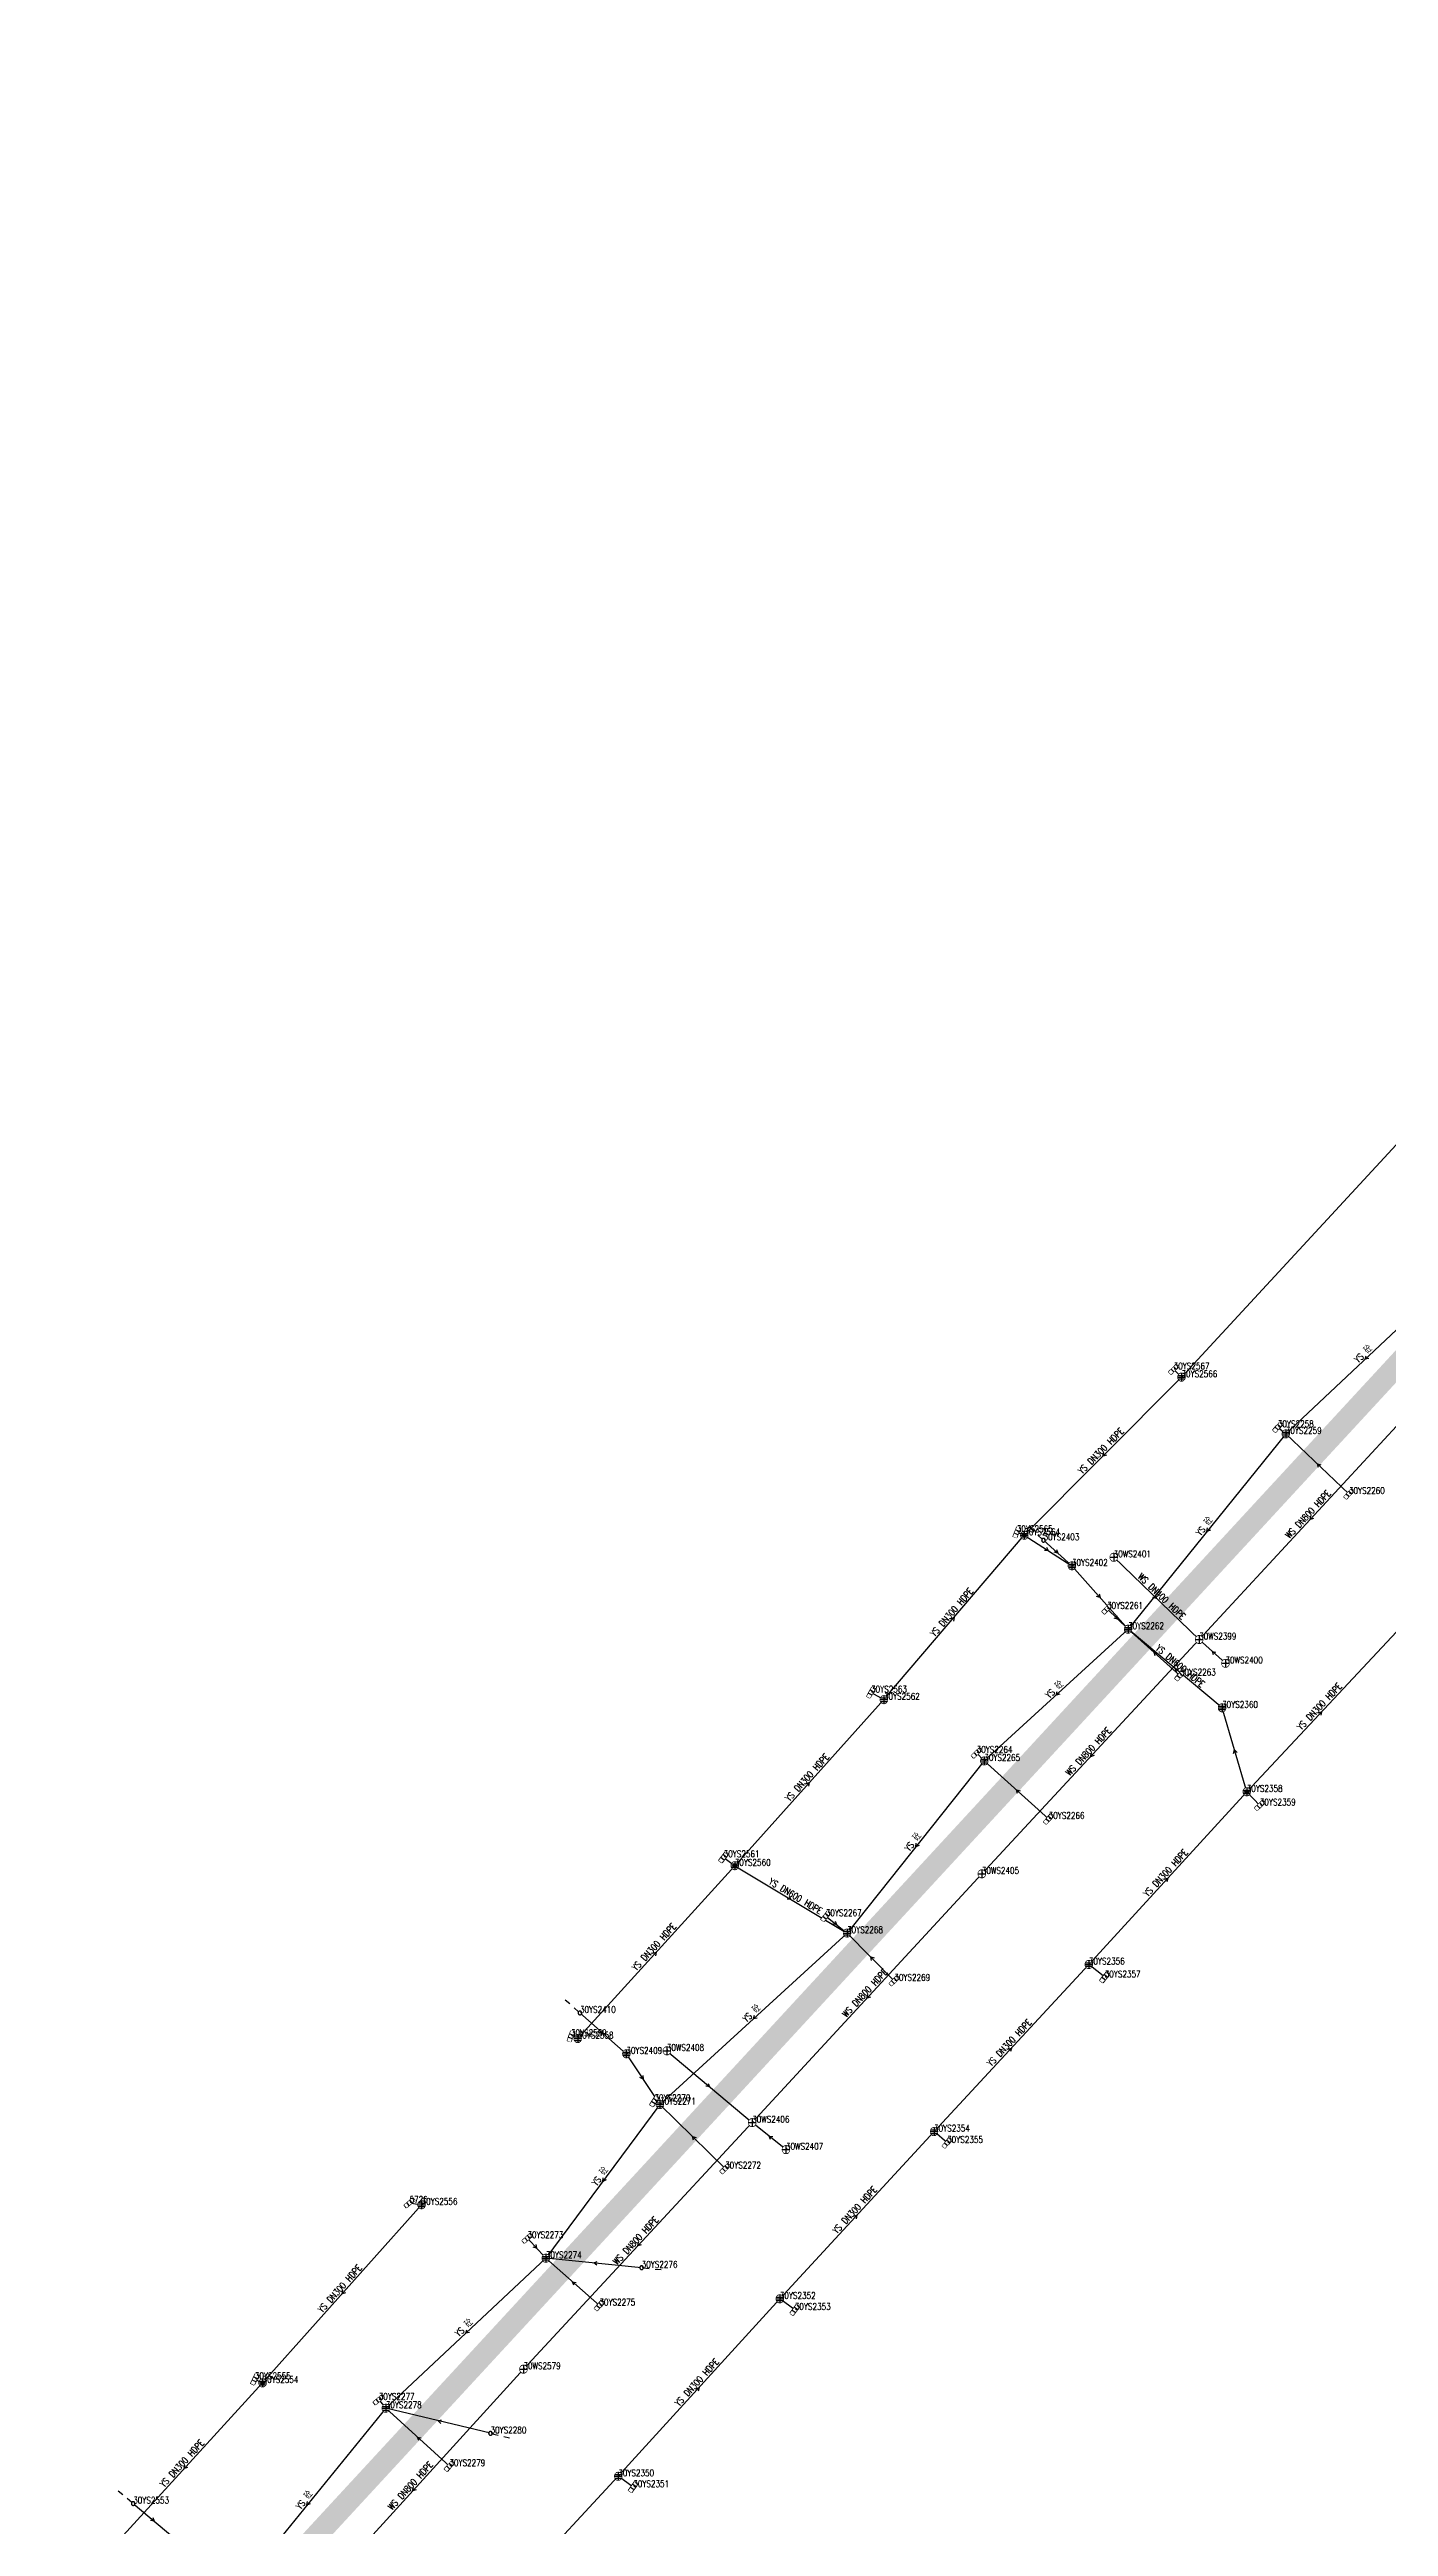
# Model space of a CAD drawing. Extents: x 78813 to 99477, y 2421021 to 2448125.
# Drawn here: x 87433.6 to 87615.5, y 2432057.6 to 2432394.2 of the extents above; entities that cross this region are included whole.
import ezdxf
from ezdxf.enums import TextEntityAlignment as Align

# ---------------------------------------------------------------- set-up
doc = ezdxf.new("R2010")
doc.units = 0
doc.set_wipeout_variables(frame=1)
doc.layers.get('0').update_dxf_attribs({"linetype": 'CONTINUOUS'})
for name, color, linetype in [('DX_WS', 16, 'CONTINUOUS'), ('DX_YS', 42, 'CONTINUOUS'), ('道路', 5, 'CONTINUOUS')]:
    doc.layers.add(name, color=color, linetype=linetype)
for name, color, linetype, true_color in [('WSLINE', 7, 'CONTINUOUS', 0x7f0000), ('YSANNEXE', 7, 'CONTINUOUS', 0xcc9900), ('YSLINE', 7, 'CONTINUOUS', 0xcc9900)]:
    doc.layers.add(name, color=color, linetype=linetype, true_color=true_color)
doc.styles.add('CcNameZT', font='txt.SHX', dxfattribs={"width": 0.8, "bigfont": 'HZTXT.SHX'})
doc.styles.get("Standard").update_dxf_attribs({"font": 'txt.shx', "bigfont": 'hztxt.shx'})

# ---------------------------------------------------------------- blocks, each defined once
blk = doc.blocks.new('PS污水井')
blk.add_lwpolyline([(1, 0), (1, 0.07), (0.99, 0.14), (0.98, 0.21), (0.96, 0.28), (0.94, 0.34), (0.91, 0.41), (0.88, 0.47), (0.85, 0.53), (0.81, 0.59), (0.77, 0.64), (0.72, 0.69), (0.67, 0.74), (0.62, 0.79), (0.56, 0.83), (0.5, 0.87), (0.44, 0.9), (0.37, 0.93), (0.31, 0.95), (0.24, 0.97), (0.17, 0.98), (0.1, 0.99), (0.03, 1), (-0.03, 1), (-0.1, 0.99), (-0.17, 0.98), (-0.24, 0.97), (-0.31, 0.95), (-0.37, 0.93), (-0.44, 0.9), (-0.5, 0.87), (-0.56, 0.83), (-0.62, 0.79), (-0.67, 0.74), (-0.72, 0.69), (-0.77, 0.64), (-0.81, 0.59), (-0.85, 0.53), (-0.88, 0.47), (-0.91, 0.41), (-0.94, 0.34), (-0.96, 0.28), (-0.98, 0.21), (-0.99, 0.14), (-1, 0.07), (-1, 0), (-1, -0.07), (-0.99, -0.14), (-0.98, -0.21), (-0.96, -0.28), (-0.94, -0.34), (-0.91, -0.41), (-0.88, -0.47), (-0.85, -0.53), (-0.81, -0.59), (-0.77, -0.64), (-0.72, -0.69), (-0.67, -0.74), (-0.62, -0.79), (-0.56, -0.83), (-0.5, -0.87), (-0.44, -0.9), (-0.37, -0.93), (-0.31, -0.95), (-0.24, -0.97), (-0.17, -0.98), (-0.1, -0.99), (-0.03, -1), (0.03, -1), (0.1, -0.99), (0.17, -0.98), (0.24, -0.97), (0.31, -0.95), (0.37, -0.93), (0.44, -0.9), (0.5, -0.87), (0.56, -0.83), (0.62, -0.79), (0.67, -0.74), (0.72, -0.69), (0.77, -0.64), (0.81, -0.59), (0.85, -0.53), (0.88, -0.47), (0.91, -0.41), (0.94, -0.34), (0.96, -0.28), (0.98, -0.21), (0.99, -0.14), (1, 0)], close=True)
blk.add_wipeout([(1, 0), (1, 0.07), (0.99, 0.14), (0.98, 0.21), (0.96, 0.28), (0.94, 0.34), (0.91, 0.41), (0.88, 0.47), (0.85, 0.53), (0.81, 0.59), (0.77, 0.64), (0.72, 0.69), (0.67, 0.74), (0.62, 0.79), (0.56, 0.83), (0.5, 0.87), (0.44, 0.9), (0.37, 0.93), (0.31, 0.95), (0.24, 0.97), (0.17, 0.98), (0.1, 0.99), (0.03, 1), (-0.03, 1), (-0.1, 0.99), (-0.17, 0.98), (-0.24, 0.97), (-0.31, 0.95), (-0.37, 0.93), (-0.44, 0.9), (-0.5, 0.87), (-0.56, 0.83), (-0.62, 0.79), (-0.67, 0.74), (-0.72, 0.69), (-0.77, 0.64), (-0.81, 0.59), (-0.85, 0.53), (-0.88, 0.47), (-0.91, 0.41), (-0.94, 0.34), (-0.96, 0.28), (-0.98, 0.21), (-0.99, 0.14), (-1, 0.07), (-1, 0), (-1, -0.07), (-0.99, -0.14), (-0.98, -0.21), (-0.96, -0.28), (-0.94, -0.34), (-0.91, -0.41), (-0.88, -0.47), (-0.85, -0.53), (-0.81, -0.59), (-0.77, -0.64), (-0.72, -0.69), (-0.67, -0.74), (-0.62, -0.79), (-0.56, -0.83), (-0.5, -0.87), (-0.44, -0.9), (-0.37, -0.93), (-0.31, -0.95), (-0.24, -0.97), (-0.17, -0.98), (-0.1, -0.99), (-0.03, -1), (0.03, -1), (0.1, -0.99), (0.17, -0.98), (0.24, -0.97), (0.31, -0.95), (0.37, -0.93), (0.44, -0.9), (0.5, -0.87), (0.56, -0.83), (0.62, -0.79), (0.67, -0.74), (0.72, -0.69), (0.77, -0.64), (0.81, -0.59), (0.85, -0.53), (0.88, -0.47), (0.91, -0.41), (0.94, -0.34), (0.96, -0.28), (0.98, -0.21), (0.99, -0.14)])
for p, q in [((-1, 0), (0, 0)), ((0, 1), (0, 0)), ((0, 0), (0, -1)), ((0, 0), (1, 0))]:
    blk.add_line(p, q)
blk = doc.blocks.new('LX')
for p, q in [((-0.866, 0.5), (0, 0)), ((0, 0), (-0.866, -0.5))]:
    blk.add_line(p, q)
blk = doc.blocks.new('PS雨水井')
blk.add_lwpolyline([(1, 0), (1, 0.07), (0.99, 0.14), (0.98, 0.21), (0.96, 0.28), (0.94, 0.34), (0.91, 0.41), (0.88, 0.47), (0.85, 0.53), (0.81, 0.59), (0.77, 0.64), (0.72, 0.69), (0.67, 0.74), (0.62, 0.79), (0.56, 0.83), (0.5, 0.87), (0.44, 0.9), (0.37, 0.93), (0.31, 0.95), (0.24, 0.97), (0.17, 0.98), (0.1, 0.99), (0.03, 1), (-0.03, 1), (-0.1, 0.99), (-0.17, 0.98), (-0.24, 0.97), (-0.31, 0.95), (-0.37, 0.93), (-0.44, 0.9), (-0.5, 0.87), (-0.56, 0.83), (-0.62, 0.79), (-0.67, 0.74), (-0.72, 0.69), (-0.77, 0.64), (-0.81, 0.59), (-0.85, 0.53), (-0.88, 0.47), (-0.91, 0.41), (-0.94, 0.34), (-0.96, 0.28), (-0.98, 0.21), (-0.99, 0.14), (-1, 0.07), (-1, 0), (-1, -0.07), (-0.99, -0.14), (-0.98, -0.21), (-0.96, -0.28), (-0.94, -0.34), (-0.91, -0.41), (-0.88, -0.47), (-0.85, -0.53), (-0.81, -0.59), (-0.77, -0.64), (-0.72, -0.69), (-0.67, -0.74), (-0.62, -0.79), (-0.56, -0.83), (-0.5, -0.87), (-0.44, -0.9), (-0.37, -0.93), (-0.31, -0.95), (-0.24, -0.97), (-0.17, -0.98), (-0.1, -0.99), (-0.03, -1), (0.03, -1), (0.1, -0.99), (0.17, -0.98), (0.24, -0.97), (0.31, -0.95), (0.37, -0.93), (0.44, -0.9), (0.5, -0.87), (0.56, -0.83), (0.62, -0.79), (0.67, -0.74), (0.72, -0.69), (0.77, -0.64), (0.81, -0.59), (0.85, -0.53), (0.88, -0.47), (0.91, -0.41), (0.94, -0.34), (0.96, -0.28), (0.98, -0.21), (0.99, -0.14), (1, 0)], close=True)
blk.add_wipeout([(1, 0), (1, 0.07), (0.99, 0.14), (0.98, 0.21), (0.96, 0.28), (0.94, 0.34), (0.91, 0.41), (0.88, 0.47), (0.85, 0.53), (0.81, 0.59), (0.77, 0.64), (0.72, 0.69), (0.67, 0.74), (0.62, 0.79), (0.56, 0.83), (0.5, 0.87), (0.44, 0.9), (0.37, 0.93), (0.31, 0.95), (0.24, 0.97), (0.17, 0.98), (0.1, 0.99), (0.03, 1), (-0.03, 1), (-0.1, 0.99), (-0.17, 0.98), (-0.24, 0.97), (-0.31, 0.95), (-0.37, 0.93), (-0.44, 0.9), (-0.5, 0.87), (-0.56, 0.83), (-0.62, 0.79), (-0.67, 0.74), (-0.72, 0.69), (-0.77, 0.64), (-0.81, 0.59), (-0.85, 0.53), (-0.88, 0.47), (-0.91, 0.41), (-0.94, 0.34), (-0.96, 0.28), (-0.98, 0.21), (-0.99, 0.14), (-1, 0.07), (-1, 0), (-1, -0.07), (-0.99, -0.14), (-0.98, -0.21), (-0.96, -0.28), (-0.94, -0.34), (-0.91, -0.41), (-0.88, -0.47), (-0.85, -0.53), (-0.81, -0.59), (-0.77, -0.64), (-0.72, -0.69), (-0.67, -0.74), (-0.62, -0.79), (-0.56, -0.83), (-0.5, -0.87), (-0.44, -0.9), (-0.37, -0.93), (-0.31, -0.95), (-0.24, -0.97), (-0.17, -0.98), (-0.1, -0.99), (-0.03, -1), (0.03, -1), (0.1, -0.99), (0.17, -0.98), (0.24, -0.97), (0.31, -0.95), (0.37, -0.93), (0.44, -0.9), (0.5, -0.87), (0.56, -0.83), (0.62, -0.79), (0.67, -0.74), (0.72, -0.69), (0.77, -0.64), (0.81, -0.59), (0.85, -0.53), (0.88, -0.47), (0.91, -0.41), (0.94, -0.34), (0.96, -0.28), (0.98, -0.21), (0.99, -0.14)])
for p, q in [((-1, 0), (0, 0)), ((-0.88, 0.48), (0, 0.47)), ((0, 1), (0, 0)), ((0, 0.47), (0.88, 0.47)), ((0, 0), (0, -1)), ((0, 0), (1, 0)), ((-0.88, -0.48), (0, -0.48)), ((0, -0.48), (0.88, -0.48))]:
    blk.add_line(p, q)
blk = doc.blocks.new('PS雨篦')
blk.add_lwpolyline([(-1.5, 0.5), (0, 0.5), (1.5, 0.5), (1.5, -0.5), (0, -0.5), (-1.5, -0.5)], close=True)
blk.add_wipeout([(-1.5, 0.5), (0, 0.5), (1.5, 0.5), (1.5, -0.5), (0, -0.5), (-1.5, -0.5)])
for p, q in [((-0.51, -0.5), (-0.51, 0.5)), ((0.49, -0.5), (0.49, 0.5))]:
    blk.add_line(p, q)
blk = doc.blocks.new('PS非普查')
blk.add_lwpolyline([(3.7, 0), (5.3, 0)])
blk.add_wipeout([(0.5, 0), (0.5, 0.03), (0.5, 0.07), (0.49, 0.1), (0.48, 0.14), (0.47, 0.17), (0.46, 0.2), (0.44, 0.23), (0.42, 0.26), (0.4, 0.29), (0.38, 0.32), (0.36, 0.35), (0.33, 0.37), (0.31, 0.39), (0.28, 0.41), (0.25, 0.43), (0.22, 0.45), (0.19, 0.46), (0.15, 0.48), (0.12, 0.49), (0.09, 0.49), (0.05, 0.5), (0.02, 0.5), (-0.02, 0.5), (-0.05, 0.5), (-0.09, 0.49), (-0.12, 0.49), (-0.15, 0.48), (-0.19, 0.46), (-0.22, 0.45), (-0.25, 0.43), (-0.28, 0.41), (-0.31, 0.39), (-0.33, 0.37), (-0.36, 0.35), (-0.38, 0.32), (-0.4, 0.29), (-0.42, 0.26), (-0.44, 0.23), (-0.46, 0.2), (-0.47, 0.17), (-0.48, 0.14), (-0.49, 0.1), (-0.5, 0.07), (-0.5, 0.03), (-0.5, 0), (-0.5, -0.03), (-0.5, -0.07), (-0.49, -0.1), (-0.48, -0.14), (-0.47, -0.17), (-0.46, -0.2), (-0.44, -0.23), (-0.42, -0.26), (-0.4, -0.29), (-0.38, -0.32), (-0.36, -0.35), (-0.33, -0.37), (-0.31, -0.39), (-0.28, -0.41), (-0.25, -0.43), (-0.22, -0.45), (-0.19, -0.46), (-0.15, -0.48), (-0.12, -0.49), (-0.09, -0.49), (-0.05, -0.5), (-0.02, -0.5), (0.02, -0.5), (0.05, -0.5), (0.09, -0.49), (0.12, -0.49), (0.15, -0.48), (0.19, -0.46), (0.22, -0.45), (0.25, -0.43), (0.28, -0.41), (0.31, -0.39), (0.33, -0.37), (0.36, -0.35), (0.38, -0.32), (0.4, -0.29), (0.42, -0.26), (0.44, -0.23), (0.46, -0.2), (0.47, -0.17), (0.48, -0.14), (0.49, -0.1), (0.5, -0.07)])
blk.add_line((0.5, 0), (2.1, 0))
blk.add_lwpolyline([(0.5, 0), (0.5, 0.03), (0.5, 0.07), (0.49, 0.1), (0.48, 0.14), (0.47, 0.17), (0.46, 0.2), (0.44, 0.23), (0.42, 0.26), (0.4, 0.29), (0.38, 0.32), (0.36, 0.35), (0.33, 0.37), (0.31, 0.39), (0.28, 0.41), (0.25, 0.43), (0.22, 0.45), (0.19, 0.46), (0.15, 0.48), (0.12, 0.49), (0.09, 0.49), (0.05, 0.5), (0.02, 0.5), (-0.02, 0.5), (-0.05, 0.5), (-0.09, 0.49), (-0.12, 0.49), (-0.15, 0.48), (-0.19, 0.46), (-0.22, 0.45), (-0.25, 0.43), (-0.28, 0.41), (-0.31, 0.39), (-0.33, 0.37), (-0.36, 0.35), (-0.38, 0.32), (-0.4, 0.29), (-0.42, 0.26), (-0.44, 0.23), (-0.46, 0.2), (-0.47, 0.17), (-0.48, 0.14), (-0.49, 0.1), (-0.5, 0.07), (-0.5, 0.03), (-0.5, 0), (-0.5, -0.03), (-0.5, -0.07), (-0.49, -0.1), (-0.48, -0.14), (-0.47, -0.17), (-0.46, -0.2), (-0.44, -0.23), (-0.42, -0.26), (-0.4, -0.29), (-0.38, -0.32), (-0.36, -0.35), (-0.33, -0.37), (-0.31, -0.39), (-0.28, -0.41), (-0.25, -0.43), (-0.22, -0.45), (-0.19, -0.46), (-0.15, -0.48), (-0.12, -0.49), (-0.09, -0.49), (-0.05, -0.5), (-0.02, -0.5), (0.02, -0.5), (0.05, -0.5), (0.09, -0.49), (0.12, -0.49), (0.15, -0.48), (0.19, -0.46), (0.22, -0.45), (0.25, -0.43), (0.28, -0.41), (0.31, -0.39), (0.33, -0.37), (0.36, -0.35), (0.38, -0.32), (0.4, -0.29), (0.42, -0.26), (0.44, -0.23), (0.46, -0.2), (0.47, -0.17), (0.48, -0.14), (0.49, -0.1), (0.5, -0.07), (0.5, 0)], close=True)
blk = doc.blocks.new('测量点')
h = blk.add_hatch(color=256)
edge = h.paths.add_edge_path()
edge.add_arc((0, 0), 0.5, 0, 360)
blk.add_circle((0, 0), 0.5)
blk = doc.blocks.new('gc01')
h = blk.add_hatch(color=256)
edge = h.paths.add_edge_path()
edge.add_arc((0, 0), 0.5, 0, 360)
edge.add_arc((0, 0), 0.5, 0, 360)
blk.add_circle((0, 0), 0.5)

msp = doc.modelspace()

# ---------------------------------------------------------------- linework, layer by layer
at = {"layer": 'WSLINE'}
for p, q in [((87619.98, 2432210.76), (87589.82, 2432178.13)), ((87578.2, 2432189.31), (87589.82, 2432178.13)), ((87589.82, 2432178.13), (87560.28, 2432146.29)), ((87593.39, 2432174.9), (87589.82, 2432178.13)), ((87560.28, 2432146.29), (87529.07, 2432112.47)), ((87517.47, 2432122.22), (87529.07, 2432112.47)), ((87529.07, 2432112.47), (87497.98, 2432078.96)), ((87533.66, 2432108.8), (87529.07, 2432112.47)), ((87497.98, 2432078.96), (87467.85, 2432045.86))]:
    msp.add_line(p, q, dxfattribs=at)
at = {"layer": 'YSLINE'}
for p, q in [((87587.41, 2432213.8), (87690.13, 2432325.01)), ((87623.15, 2432226.36), (87601.59, 2432206.08)), ((87586.35, 2432214.86), (87587.41, 2432213.8)), ((87566.05, 2432192.31), (87587.41, 2432213.8)), ((87600.51, 2432207), (87601.59, 2432206.08)), ((87610.17, 2432197.92), (87601.59, 2432206.08)), ((87546.97, 2432169.96), (87566.05, 2432192.31)), ((87565.03, 2432192.73), (87566.05, 2432192.31)), ((87566.05, 2432192.31), (87572.52, 2432188.15)), ((87568.66, 2432191.63), (87572.52, 2432188.15)), ((87577.3, 2432182.31), (87580.15, 2432179.54)), ((87580.15, 2432179.54), (87560.61, 2432161.63)), ((87587.2, 2432173.24), (87580.15, 2432179.54)), ((87596.28, 2432157.44), (87616.63, 2432179.19)), ((87545.22, 2432170.93), (87546.97, 2432169.96)), ((87526.7, 2432147.39), (87546.97, 2432169.96)), ((87596.28, 2432157.44), (87592.93, 2432168.85)), ((87559.57, 2432162.72), (87560.61, 2432161.63)), ((87569.36, 2432153.75), (87560.61, 2432161.63)), ((87574.82, 2432133.97), (87596.28, 2432157.44)), ((87598.06, 2432155.59), (87596.28, 2432157.44)), ((87525.19, 2432148.54), (87526.7, 2432147.39)), ((87526.7, 2432147.39), (87541.96, 2432138.24)), ((87539.07, 2432140.53), (87541.96, 2432138.24)), ((87548.38, 2432131.75), (87541.96, 2432138.24)), ((87553.78, 2432111.25), (87574.82, 2432133.97)), ((87576.98, 2432132.22), (87574.82, 2432133.97)), ((87505.65, 2432127.38), (87511.96, 2432121.83)), ((87504.43, 2432124.22), (87505.35, 2432123.89)), ((87516.53, 2432114.92), (87501.02, 2432094.04)), ((87515.78, 2432115.4), (87516.53, 2432114.92)), ((87525.39, 2432106.22), (87516.53, 2432114.92)), ((87555.56, 2432109.71), (87553.78, 2432111.25)), ((87462.52, 2432077.09), (87484.13, 2432101.31)), ((87482.5, 2432101.58), (87484.13, 2432101.31)), ((87498.52, 2432096.77), (87501.02, 2432094.04)), ((87508.3, 2432087.61), (87501.02, 2432094.04)), ((87514.04, 2432092.75), (87501.02, 2432094.04)), ((87510.86, 2432064.4), (87532.82, 2432088.52)), ((87534.86, 2432087.01), (87532.82, 2432088.52)), ((87441.2, 2432053.78), (87462.52, 2432077.09)), ((87461.47, 2432077.59), (87462.52, 2432077.09)), ((87479.27, 2432073.65), (87457.82, 2432047.29)), ((87478.31, 2432074.8), (87479.27, 2432073.65)), ((87487.91, 2432065.79), (87479.27, 2432073.65)), ((87493.5, 2432070.24), (87479.27, 2432073.65)), ((87490.07, 2432041.97), (87510.86, 2432064.4)), ((87512.9, 2432062.94), (87510.86, 2432064.4)), ((87444.94, 2432060.69), (87450.6, 2432055.93))]:
    msp.add_line(p, q, dxfattribs=at)

# ---------------------------------------------------------------- block references
at = {"layer": 'DX_WS', "yscale": 0.5, "zscale": 0.5}
for p, xscale, rotation in [((87604.9, 2432194.44), 0.5000000000745004, 227.4642446757911), ((87584.01, 2432183.72), 0.5000000001472552, 316.2727028938216), ((87575.05, 2432162.21), 0.5000000000041096, 226.8912868717683), ((87544.67, 2432129.38), 0.5000000000745004, 227.4642446757911), ((87523.27, 2432117.34), 0.4999999999088414, 319.7104496964721), ((87513.52, 2432095.71), 0.5000000000041096, 226.8912868717683), ((87482.91, 2432062.41), 0.5000000000745004, 227.4642446757911)]:
    msp.add_blockref('LX', p, dxfattribs=dict(at, xscale=xscale, rotation=rotation))
at = {"layer": 'YSANNEXE'}
for p, xscale, yscale, zscale, rotation in [((87612.37, 2432216.22), 0.4999999999186057, 0.5, 0.5, 223.453540091652), ((87576.73, 2432203.06), 0.5000000000263088, 0.5, 0.5, 225.2636627486722), ((87605.88, 2432202), 0.500000000144994, 0.5, 0.5, 136.3639552231507), ((87590.87, 2432192.81), 0.4999999999756738, 0.5, 0.5, 230.9019914346831), ((87556.51, 2432181.14), 0.5000000000786358, 0.5, 0.5, 49.27437038812209), ((87583.68, 2432176.39), 0.4999999998782457, 0.5, 0.5, 138.082828643291), ((87570.38, 2432170.58), 0.4999999999172562, 0.5, 0.5, 222.3076245014291), ((87606.45, 2432168.32), 0.5000000000658894, 0.5, 0.5, 46.98253920664027), ((87594.6, 2432163.14), 0.5000000001136022, 0.5, 0.5, 106.5701498903293), ((87536.83, 2432158.68), 0.5000000000436156, 0.5, 0.5, 48.12845479608112), ((87564.99, 2432157.69), 0.4999999998782457, 0.5, 0.5, 138.082828643291), ((87551.29, 2432149.94), 0.5000000000003901, 0.5000000000003901, 0.5000000000003901, 231.4749492322617), ((87534.33, 2432142.82), 0.499999999996576, 0.5, 0.5, 328.8777744067172), ((87585.55, 2432145.7), 0.4999999998621667, 0.5, 0.5, 47.55549698130921), ((87516.02, 2432135.64), 0.4999999998621667, 0.5, 0.5, 47.55549698130921), ((87545.17, 2432135), 0.5000000001510304, 0.5, 0.5, 134.6450818393257), ((87529.24, 2432126.58), 0.4999999999172562, 0.5, 0.5, 222.3076245014291), ((87508.81, 2432124.6), 0.4999999998866608, 0.5, 0.5, 318.5645341074481), ((87564.3, 2432122.61), 0.5000000000658894, 0.5, 0.5, 46.98253920664027), ((87514.24, 2432118.38), 0.4999999998177176, 0.5, 0.5, 303.6676314331503), ((87520.96, 2432110.57), 0.5000000001550294, 0.5, 0.5, 135.7909974270936), ((87508.77, 2432104.48), 0.4999999999587626, 0.5, 0.5, 233.1938226147921), ((87543.3, 2432099.89), 0.4999999998621667, 0.5, 0.5, 47.55549698130921), ((87507.53, 2432093.4), 0.5000000000119915, 0.5, 0.5, 174.179169699206), ((87473.32, 2432089.2), 0.4999999998366432, 0.5, 0.5, 228.1284517046546), ((87504.66, 2432090.83), 0.5000000000124648, 0.5, 0.5, 138.6557864201895), ((87490.14, 2432083.84), 0.5000000001499065, 0.5, 0.5, 222.8805823236734), ((87521.84, 2432076.46), 0.4999999998621667, 0.5, 0.5, 47.55549698130921), ((87483.59, 2432069.72), 0.500000000145689, 0.5, 0.5, 137.509870812667), ((87486.38, 2432071.94), 0.499999999950513, 0.5, 0.5, 166.730718408793), ((87451.86, 2432065.44), 0.5000000001507553, 0.5, 0.5, 227.5554939405783), ((87468.54, 2432060.47), 0.4999999999756738, 0.5, 0.5, 230.9019914346831), ((87447.77, 2432058.31), 0.4999999999088414, 0.5, 0.5, 319.7104496964721)]:
    msp.add_blockref('LX', p, dxfattribs=dict(at, xscale=xscale, yscale=yscale, zscale=zscale, rotation=rotation))

# ---------------------------------------------------------------- texts
at = {"layer": 'DX_WS', "style": 'CcNameZT', "width": 0.8}
for s, rotation, p in [(' WS DN800 HDPE', 47.2616, (87604.72, 2432194.62, -0.22)), (' WS DN400 HDPE', 316.1035, (87584.19, 2432183.9, 0.62)), (' WS DN800 HDPE', 47.1329, (87574.87, 2432162.38, -0.03)), (' WS DN800 HDPE', 47.3044, (87544.49, 2432129.55, -0.05)), (' WS DN800 HDPE', 47.1401, (87513.34, 2432095.89, -0.15)), (' WS DN800 HDPE', 47.6974, (87482.73, 2432062.58, -0.38))]:
    msp.add_text(s, height=0.9, rotation=rotation, dxfattribs=at).set_placement(p, align=Align.CENTER)
at = {"layer": 'DX_YS', "style": 'CcNameZT', "width": 0.8}
for s, rotation, p in [(' YS 砼', 43.2358, (87612.2, 2432216.4, 1.31)), (' YS DN300 HDPE', 45.1685, (87576.56, 2432203.23, 2.86)), (' YS 砼', 51.0781, (87590.68, 2432192.97, 1.2)), (' YS DN300 HDPE', 49.5042, (87556.32, 2432181.3, 2.93)), (' YS 砼', 42.4985, (87570.22, 2432170.77, 1.33)), (' YS DN300 HDPE', 46.9122, (87606.27, 2432168.49, 2.6)), (' YS DN300 HDPE', 48.0793, (87536.65, 2432158.84, 3.12)), (' YS 砼', 51.4257, (87551.09, 2432150.09, 1.3)), (' YS DN300 HDPE', 47.5662, (87585.37, 2432145.87, 2.62)), (' YS DN300 HDPE', 47.7382, (87515.84, 2432135.81, 2.86)), (' YS 砼', 42.5183, (87529.07, 2432126.77, 1.24)), (' YS DN300 HDPE', 47.1953, (87564.12, 2432122.78, 2.67)), (' YS 砼', 53.4024, (87508.57, 2432104.63, 1.18)), (' YS DN300 HDPE', 47.3182, (87543.12, 2432100.05, 2.66)), (' YS DN300 HDPE', 48.2538, (87473.14, 2432089.37, 2.71)), (' YS 砼', 43.1598, (87489.97, 2432084.03, 1.18)), (' YS DN300 HDPE', 47.6773, (87521.66, 2432076.63, 2.54)), (' YS DN300 HDPE', 47.5637, (87451.68, 2432065.61, 2.71)), (' YS 砼', 50.8578, (87468.35, 2432060.63, 1.05))]:
    msp.add_text(s, height=0.9, rotation=rotation, dxfattribs=at).set_placement(p, align=Align.CENTER)

# ---------------------------------------------------------------- next in the draw order: block references
at = {"layer": 'DX_WS', "xscale": 0.5, "yscale": 0.5, "zscale": 0.5}
for p in [(87578.2, 2432189.31, 0.62), (87589.82, 2432178.13, -0.03), (87593.39, 2432174.9, 0.17), (87560.28, 2432146.29, -0.05), (87517.47, 2432122.22, 0.27), (87529.07, 2432112.47, -0.15), (87533.66, 2432108.8, 0.48), (87497.98, 2432078.96, -0.37)]:
    msp.add_blockref('PS污水井', p, dxfattribs=at)
at = {"layer": 'DX_YS', "xscale": 0.5, "yscale": 0.5, "zscale": 0.5}
for p in [(87587.41, 2432213.8, 2.86), (87566.05, 2432192.31, 2.84), (87546.97, 2432169.96, 2.93), (87596.28, 2432157.44, 2.58), (87574.82, 2432133.97, 2.62), (87484.13, 2432101.31, 2.83), (87462.52, 2432077.09, 2.71)]:
    msp.add_blockref('PS雨水井', p, dxfattribs=at)
at = {"layer": 'DX_YS', "yscale": 0.5, "zscale": 0.5}
for name, p, xscale, rotation in [('PS雨篦', (87610.17, 2432197.92, 2.92), 0.4999999998418189, 46.48844494406953), ('PS雨篦', (87569.36, 2432153.75, 2.95), 0.5000000000862126, 48.00880871456301), ('PS雨篦', (87548.38, 2432131.75, 3.16), 0.5000000001151735, 44.68060907262726), ('PS雨篦', (87525.39, 2432106.22, 2.9), 0.4999999998865586, 45.51869155855891), ('PS非普查', (87514.04, 2432092.75, 2.52), 0.5000000000114936, 354.359988513875), ('PS雨篦', (87508.3, 2432087.61, 2.94), 0.5000000001624394, 48.55655748406262), ('PS非普查', (87493.5, 2432070.24, 2.42), 0.4999999999701793, 346.5222402064052), ('PS雨篦', (87487.91, 2432065.79, 2.87), 0.500000000022049, 47.72004241958351), ('PS非普查', (87444.94, 2432060.69, 2.43), 0.4999999998620779, 139.9187369507926), ('PS雨篦', (87512.9, 2432062.94, 2.6), 0.4999999998183901, 54.23944449096728)]:
    msp.add_blockref(name, p, dxfattribs=dict(at, xscale=xscale, rotation=rotation))

# ---------------------------------------------------------------- next in the draw order: linework, layer by layer
at = {"layer": 'YSLINE'}
for p, q in [((87601.59, 2432206.08), (87580.15, 2432179.54)), ((87572.52, 2432188.15), (87580.15, 2432179.54)), ((87592.93, 2432168.85), (87580.15, 2432179.54)), ((87560.61, 2432161.63), (87541.96, 2432138.24)), ((87505.35, 2432123.89), (87526.7, 2432147.39)), ((87541.96, 2432138.24), (87516.53, 2432114.92)), ((87511.96, 2432121.83), (87516.53, 2432114.92)), ((87532.82, 2432088.52), (87553.78, 2432111.25)), ((87501.02, 2432094.04), (87479.27, 2432073.65))]:
    msp.add_line(p, q, dxfattribs=at)

# ---------------------------------------------------------------- next in the draw order: block references
at = {"layer": 'DX_WS', "yscale": 0.5, "zscale": 0.5}
for p, xscale, rotation in [((87591.61, 2432176.51), 0.4999999998782457, 138.082828643291), ((87531.36, 2432110.64), 0.5000000001004719, 141.5205753820998)]:
    msp.add_blockref('LX', p, dxfattribs=dict(at, xscale=xscale, rotation=rotation))
at = {"layer": 'DX_YS', "yscale": 0.5, "zscale": 0.5}
for name, p, xscale, rotation in [('PS雨篦', (87586.35, 2432214.86, 4.09), 0.5000000001626693, 225.0811171538253), ('PS非普查', (87568.66, 2432191.63, 2.7), 0.5000000000973013, 137.9586520892497), ('PS雨篦', (87545.22, 2432170.93, 3.15), 0.5000000001670302, 241.0511383573756), ('PS雨篦', (87598.06, 2432155.59, 2.59), 0.5000000000905276, 44.09964417402821), ('PS雨篦', (87576.98, 2432132.22, 2.66), 0.5000000001817118, 50.8731257020435), ('PS雨篦', (87461.47, 2432077.59, 3.11), 0.4999999999842614, 244.7409246885707)]:
    msp.add_blockref(name, p, dxfattribs=dict(at, xscale=xscale, rotation=rotation))
at = {"layer": 'DX_YS', "xscale": 0.5, "yscale": 0.5, "zscale": 0.5}
for name, p in [('测量点', (87482.5, 2432101.58, 3.23)), ('PS雨水井', (87510.86, 2432064.4, 2.54))]:
    msp.add_blockref(name, p, dxfattribs=at)

# ---------------------------------------------------------------- next in the draw order: texts
at = {"layer": 'DX_WS', "style": 'CcNameZT', "width": 0.8}
for s, p in [('30WS2401', (87578.2, 2432189.31, 0.62)), ('30WS2399', (87589.82, 2432178.13, -0.03)), ('30WS2400', (87593.39, 2432174.9, 0.17)), ('30WS2405', (87560.28, 2432146.29, -0.05)), ('30WS2408', (87517.47, 2432122.22, 0.27)), ('30WS2406', (87529.07, 2432112.47, -0.15)), ('30WS2407', (87533.66, 2432108.8, 0.48)), ('30WS2579', (87497.98, 2432078.96, -0.37))]:
    msp.add_text(s, height=0.9, dxfattribs=at).set_placement(p)
at = {"layer": 'DX_YS', "width": 0.8}
for s, p in [('30YS2260', (87610.17, 2432197.92, 2.92)), ('30YS2266', (87569.36, 2432153.75, 2.95)), ('30YS2269', (87548.38, 2432131.75, 3.16)), ('30YS2272', (87525.39, 2432106.22, 2.9)), ('30YS2276', (87514.04, 2432092.75, 2.52)), ('30YS2275', (87508.3, 2432087.61, 2.94)), ('30YS2280', (87493.5, 2432070.24, 2.42)), ('30YS2279', (87487.91, 2432065.79, 2.87)), ('30YS2553', (87444.94, 2432060.69, 2.43))]:
    msp.add_text(s, height=0.9, dxfattribs=at).set_placement(p)

# ---------------------------------------------------------------- next in the draw order: block references
at = {"layer": 'DX_YS', "xscale": 0.5, "yscale": 0.5, "zscale": 0.5}
for name, p in [('PS雨水井', (87601.59, 2432206.08, 1.2)), ('PS雨水井', (87572.52, 2432188.15, 1.3)), ('PS雨水井', (87580.15, 2432179.54, 1.33)), ('PS雨水井', (87592.93, 2432168.85, 1.38)), ('PS雨水井', (87560.61, 2432161.63, 1.3)), ('测量点', (87596.28, 2432157.44, 2.58)), ('gc01', (87596.28, 2432157.44, 2.58)), ('PS雨水井', (87526.7, 2432147.39, 1.85)), ('PS雨水井', (87541.96, 2432138.24, 1.24)), ('PS雨水井', (87505.35, 2432123.89, 2.86)), ('PS雨水井', (87511.96, 2432121.83, 1.17)), ('PS雨水井', (87516.53, 2432114.92, 1.18)), ('PS雨水井', (87553.78, 2432111.25, 2.67)), ('PS雨水井', (87501.02, 2432094.04, 1.18)), ('PS雨水井', (87532.82, 2432088.52, 2.66)), ('测量点', (87462.52, 2432077.09, 2.71)), ('gc01', (87462.52, 2432077.09, 2.71)), ('PS雨水井', (87479.27, 2432073.65, 1.05))]:
    msp.add_blockref(name, p, dxfattribs=at)
at = {"layer": 'DX_YS', "yscale": 0.5, "zscale": 0.5}
for name, p, xscale, rotation in [('PS雨篦', (87565.03, 2432192.73, 4.11), 0.500000000001481, 247.8141253565923), ('PS雨篦', (87587.2, 2432173.24, 3.11), 0.5000000001012178, 48.20932626974469), ('PS雨篦', (87539.07, 2432140.53, 3.07), 0.4999999999268725, 231.6197997302391), ('PS非普查', (87505.65, 2432127.38, 1.73), 0.5000000000050548, 138.6819167116454), ('PS雨篦', (87482.5, 2432101.58, 3.23), 0.499999999857888, 40.16648119226884)]:
    msp.add_blockref(name, p, dxfattribs=dict(at, xscale=xscale, rotation=rotation))
at = {"layer": 'YSANNEXE', "xscale": 0.5000000001029117, "yscale": 0.5, "zscale": 0.5, "rotation": 327.1589010016834}
msp.add_blockref('LX', (87569.29, 2432190.23), dxfattribs=at)

# ---------------------------------------------------------------- next in the draw order: texts
at = {"layer": 'DX_YS', "width": 0.8}
for s, p in [('30YS2567', (87586.35, 2432214.86, 4.09)), ('30YS2566', (87587.41, 2432213.8, 2.86)), ('30YS2403', (87568.66, 2432191.63, 2.7)), ('30YS2563', (87545.22, 2432170.93, 3.15)), ('30YS2562', (87546.97, 2432169.96, 2.93)), ('30YS2358', (87596.28, 2432157.44, 2.58)), ('30YS2359', (87598.06, 2432155.59, 2.59)), ('30YS2356', (87574.82, 2432133.97, 2.62)), ('30YS2357', (87576.98, 2432132.22, 2.66)), ('30YS2555', (87461.47, 2432077.59, 3.11)), ('30YS2554', (87462.52, 2432077.09, 2.71)), ('30YS2350', (87510.86, 2432064.4, 2.54)), ('30YS2351', (87512.9, 2432062.94, 2.6))]:
    msp.add_text(s, height=0.9, dxfattribs=at).set_placement(p)

# ---------------------------------------------------------------- next in the draw order: block references
at = {"layer": 'DX_YS', "yscale": 0.5, "zscale": 0.5}
for p, xscale, rotation in [((87600.51, 2432207, 2.91), 0.5000000001322367, 229.302011146934), ((87577.3, 2432182.31, 3.15), 0.5000000001220892, 225.9168172317191), ((87559.57, 2432162.72, 3.1), 0.5000000000069158, 223.6565366165459), ((87525.19, 2432148.54, 3.89), 0.4999999998918753, 232.7613153587488), ((87504.43, 2432124.22, 3.18), 0.4999999998091877, 250.5241002755874), ((87515.78, 2432115.4, 2.92), 0.4999999998960057, 237.439562013953), ((87555.56, 2432109.71, 2.73), 0.5000000001628935, 49.26635222971238), ((87498.52, 2432096.77, 2.95), 0.5000000001318938, 222.4133582841547), ((87534.86, 2432087.01, 2.73), 0.4999999999687721, 53.33798958149143), ((87478.31, 2432074.8, 3.07), 0.4999999998728303, 219.6929673662741)]:
    msp.add_blockref('PS雨篦', p, dxfattribs=dict(at, xscale=xscale, rotation=rotation))
at = {"layer": 'DX_YS', "xscale": 0.5, "yscale": 0.5, "zscale": 0.5}
for name in ['测量点', 'gc01']:
    msp.add_blockref(name, (87566.05, 2432192.31, 2.83), dxfattribs=at)
at = {"layer": 'YSANNEXE', "yscale": 0.5, "zscale": 0.5}
for p, xscale, rotation in [((87570.59, 2432189.89), 0.4999999999871826, 317.9915762995381), ((87586.54, 2432174.19), 0.5000000001337086, 140.3746597887513), ((87540.52, 2432139.39), 0.4999999999494236, 321.4293230756611)]:
    msp.add_blockref('LX', p, dxfattribs=dict(at, xscale=xscale, rotation=rotation))

# ---------------------------------------------------------------- next in the draw order: texts
at = {"layer": 'DX_YS', "width": 0.8}
for s, p in [('30YS2565', (87565.03, 2432192.73, 4.11)), ('30YS2564', (87566.05, 2432192.31, 2.84)), ('30YS2402', (87572.52, 2432188.15, 1.3)), ('30YS2262', (87580.15, 2432179.54, 1.33)), ('30YS2263', (87587.2, 2432173.24, 3.11)), ('30YS2360', (87592.93, 2432168.85, 1.38)), ('30YS2267', (87539.07, 2432140.53, 3.07)), ('30YS2268', (87541.96, 2432138.24, 1.24)), ('30YS2410', (87505.65, 2432127.38, 1.73)), ('30YS2409', (87511.96, 2432121.83, 1.17)), ('5726', (87482.5, 2432101.58, 3.23)), ('30YS2556', (87484.13, 2432101.31, 2.83)), ('30YS2274', (87501.02, 2432094.04, 1.18))]:
    msp.add_text(s, height=0.9, dxfattribs=at).set_placement(p)
at = {"layer": 'DX_YS', "style": 'CcNameZT', "width": 0.8}
for rotation, p in [(320.0905, (87586.7, 2432174.39, 1.38)), (329.0672, (87534.46, 2432143.03, 1.85))]:
    msp.add_text(' YS DN600 HDPE', height=0.9, rotation=rotation, dxfattribs=at).set_placement(p, align=Align.CENTER)

# ---------------------------------------------------------------- next in the draw order: linework, layer by layer
at = {"layer": '道路', "const_width": 3, "flags": 128}
msp.add_lwpolyline([(86043.08, 2430511), (87834.5, 2432451.31)], dxfattribs=at)

# ---------------------------------------------------------------- next in the draw order: block references
at = {"layer": 'DX_YS', "xscale": 0.5, "yscale": 0.5, "zscale": 0.5}
for name in ['测量点', 'gc01']:
    msp.add_blockref(name, (87526.7, 2432147.39, 3.07), dxfattribs=at)
at = {"layer": 'YSANNEXE', "yscale": 0.5, "zscale": 0.5}
for p, xscale, rotation in [((87576.34, 2432183.84), 0.5000000001740614, 311.6890405344745), ((87578.73, 2432180.92), 0.4999999999800757, 315.6997451186957), ((87499.77, 2432095.41), 0.4999999999082261, 312.2619983557805)]:
    msp.add_blockref('LX', p, dxfattribs=dict(at, xscale=xscale, rotation=rotation))

# ---------------------------------------------------------------- next in the draw order: texts
at = {"layer": 'DX_YS', "width": 0.8}
for s, p in [('30YS2258', (87600.51, 2432207, 2.91)), ('30YS2259', (87601.59, 2432206.08, 1.2)), ('30YS2261', (87577.3, 2432182.31, 3.15)), ('30YS2264', (87559.57, 2432162.72, 3.1)), ('30YS2265', (87560.61, 2432161.63, 1.3)), ('30YS2561', (87525.19, 2432148.54, 3.89)), ('30YS2560', (87526.7, 2432147.39, 1.85)), ('30YS2559', (87504.43, 2432124.22, 3.18)), ('30YS2558', (87505.35, 2432123.89, 2.86)), ('30YS2270', (87515.78, 2432115.4, 2.92)), ('30YS2271', (87516.53, 2432114.92, 1.18)), ('30YS2354', (87553.78, 2432111.25, 2.67)), ('30YS2355', (87555.56, 2432109.71, 2.73)), ('30YS2273', (87498.52, 2432096.77, 2.95)), ('30YS2352', (87532.82, 2432088.52, 2.66)), ('30YS2353', (87534.86, 2432087.01, 2.73)), ('30YS2277', (87478.31, 2432074.8, 3.07)), ('30YS2278', (87479.27, 2432073.65, 1.05))]:
    msp.add_text(s, height=0.9, dxfattribs=at).set_placement(p)

doc.saveas('drawing.dxf')
